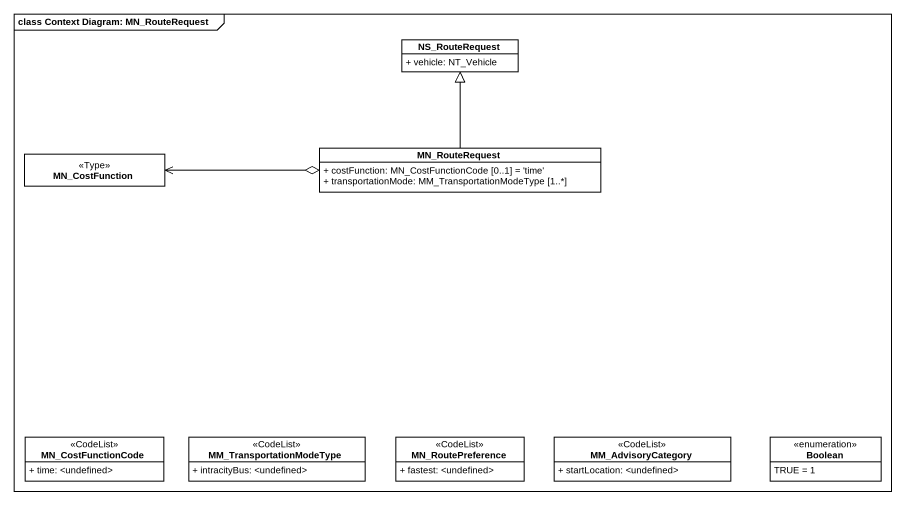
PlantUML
@startuml
mainframe class Context Diagram: MN_RouteRequest
hide circle
hide empty members
skinparam classAttributeIconSize 0
class NS_RouteRequest {
  + vehicle: NT_Vehicle
}
class MN_CostFunction <<Type>>
class MN_RouteRequest {
  + costFunction: MN_CostFunctionCode [0..1] = 'time'
  + transportationMode: MM_TransportationModeType [1..*]
}
class MN_CostFunctionCode <<CodeList>> {
  + time: <undefined>
}
class MM_TransportationModeType <<CodeList>> {
  + intracityBus: <undefined>
}
class MN_RoutePreference <<CodeList>> {
  + fastest: <undefined>
}
class MM_AdvisoryCategory <<CodeList>> {
  + startLocation: <undefined>
}
enum Boolean {
  TRUE = 1
}
MN_RouteRequest -up-|> NS_RouteRequest
MN_RouteRequest o-left-> MN_CostFunction
@enduml
